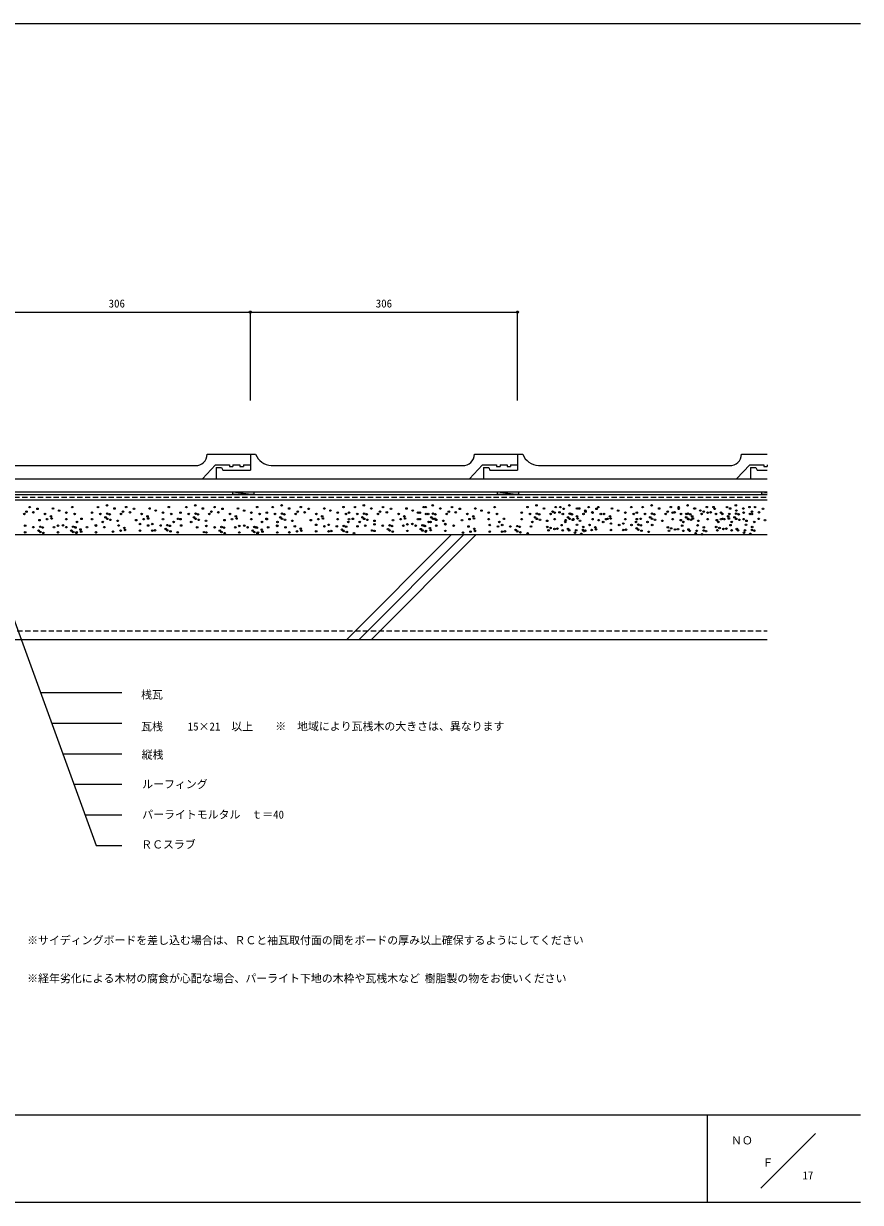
# Model space of a CAD drawing. Units: millimetres, scale not verified. Extents: x -988 to 1012, y -700 to 650.
# Drawn here: x 54 to 1012, y -700 to 650 of the extents above; entities that cross this region are included whole.
import ezdxf
from ezdxf.enums import TextEntityAlignment as Align

# ---------------------------------------------------------------- set-up
doc = ezdxf.new("R2010")
doc.units = ezdxf.units.MM
doc.header["$LTSCALE"] = 5
doc.header["$PDMODE"] = 32
doc.header["$PDSIZE"] = 2.5
doc.linetypes.add('DASHED1', pattern=[1.8, 1.2, -0.6])
for name, color, linetype in [('0-0', 5, 'Continuous'), ('0-1', 7, 'Continuous'), ('0-2', 7, 'Continuous'), ('1-0', 7, 'Continuous'), ('1-1', 3, 'Continuous'), ('1-2', 7, 'Continuous')]:
    doc.layers.add(name, color=color, linetype=linetype)
doc.styles.add('ＭＳ ゴシック', font='')
doc.styles.get('ＭＳ ゴシック').set_extended_font_data('MS Gothic')

msp = doc.modelspace()

# ---------------------------------------------------------------- linework, layer by layer
at = {"layer": '0-0'}
for p, q in [((-987.838, 650.068), (1012.162, 650.068)), ((1012.162, -599.932), (-987.838, -599.932)), ((837.162, -699.932), (837.162, -599.932)), ((960.811, -620.878), (897.973, -683.716)), ((1012.162, -699.932), (-987.838, -699.932))]:
    msp.add_line(p, q, dxfattribs=at)
at = {"layer": '0-1'}
for p, q in [((72.895, -116.121), (166.216, -116.121)), ((85.634, -151.121), (166.216, -151.121)), ((98.373, -186.121), (166.216, -186.121)), ((111.112, -221.121), (166.216, -221.121)), ((123.851, -256.121), (166.216, -256.121)), ((136.59, -291.121), (166.216, -291.121))]:
    msp.add_line(p, q, dxfattribs=at)
at = {"layer": '1-0', "color": 3}
for p, q in [((-31.649, 128.797), (258.351, 128.797)), ((-31.649, 128.797), (258.351, 128.797)), ((274.351, 128.797), (564.351, 128.797)), ((274.351, 128.797), (564.351, 128.797)), ((580.351, 128.797), (870.351, 128.797)), ((580.351, 128.797), (870.351, 128.797)), ((886.351, 128.797), (905.463, 128.797))]:
    msp.add_line(p, q, dxfattribs=at)
at = {"layer": '1-0'}
for p, q in [((-615.649, 113.797), (905.463, 113.797)), ((-615.649, 110.797), (905.463, 110.797)), ((293.351, 113.797), (317.351, 110.797)), ((596.351, 113.797), (620.351, 110.797)), ((899.351, 110.797), (899.351, 113.797)), ((899.351, 113.797), (905.463, 113.033)), ((899.351, 113.797), (905.463, 113.797)), ((905.463, 110.797), (899.351, 110.797)), ((-688.649, 64.797), (905.463, 64.797)), ((543.784, 64.797), (423.784, -55.203)), ((557.926, 64.797), (437.926, -55.203)), ((572.068, 64.797), (452.068, -55.203))]:
    msp.add_line(p, q, dxfattribs=at)
at = {"layer": '1-0', "color": 3, "linetype": 'DASHED1'}
msp.add_line((-649.993, 107.797), (905.463, 107.797), dxfattribs=at)
at = {"layer": '1-0', "linetype": 'DASHED1'}
msp.add_line((-673.649, -45.203), (905.463, -45.203), dxfattribs=at)
at = {"layer": '1-0'}
for points in [[(-688.649, 149.797), (-688.649, 104.797), (905.463, 104.797)], [(-673.649, -45.203), (-673.649, -55.203), (905.463, -55.203)]]:
    msp.add_lwpolyline(points, dxfattribs=at)
for points in [[(293.351, 110.797), (293.351, 113.797), (317.351, 113.797), (317.351, 110.797)], [(596.351, 110.797), (596.351, 113.797), (620.351, 113.797), (620.351, 110.797)]]:
    msp.add_lwpolyline(points, close=True, dxfattribs=at)
for centre in [(60.412, 96.333), (69.474, 94.363), (87.203, 94.757), (109.265, 96.333), (138.765, 96.333), (149.008, 98.303), (157.676, 94.757), (171.071, 96.333), (180.132, 94.363), (197.861, 94.757), (219.924, 96.333), (240.005, 96.333), (250.249, 98.303), (258.916, 94.757), (272.311, 96.333), (281.373, 94.363), (299.102, 94.757), (321.165, 96.333), (338.892, 96.333), (349.135, 98.303), (357.803, 94.757), (371.198, 96.333), (380.259, 94.363), (397.988, 94.757), (420.051, 96.333), (433.069, 96.333), (443.312, 98.303), (451.98, 94.757), (465.375, 96.333), (474.437, 94.363), (492.165, 94.757), (511.943, 96.333), (514.228, 96.333), (522.186, 98.303), (530.853, 94.757), (544.249, 96.333), (553.31, 94.363), (571.039, 94.757), (593.102, 96.333), (630.842, 96.333), (641.085, 98.303), (649.752, 94.757), (663.148, 96.333), (668.512, 96.333), (672.209, 94.363), (678.756, 98.303), (687.423, 94.757), (689.938, 94.757), (700.818, 96.333), (709.88, 94.363), (712.001, 96.333), (727.609, 94.757), (749.672, 96.333), (762.69, 96.333), (772.933, 98.303), (781.601, 94.757), (794.996, 96.333), (803.893, 96.333), (804.057, 94.363), (814.136, 98.303), (821.786, 94.757), (822.803, 94.757), (836.199, 96.333), (843.849, 96.333), (845.26, 94.363), (859.222, 96.333), (862.989, 94.757), (869.465, 98.303), (878.133, 94.757), (885.052, 96.333), (891.528, 96.333), (900.589, 94.363), (54.503, 88.453), (56.867, 91.211), (64.746, 90.423), (71.838, 81.362), (78.141, 88.453), (80.505, 82.544), (84.839, 85.696), (85.627, 83.332), (94.294, 92.393), (102.568, 90.029), (102.568, 82.544), (112.023, 88.453), (119.903, 82.938), (132.067, 90.029), (132.067, 82.544), (141.523, 88.453), (147.432, 84.514), (149.402, 88.847), (149.402, 82.938), (152.16, 88.059), (152.948, 81.756), (161.221, 80.574), (165.161, 88.453), (167.525, 91.211), (175.405, 90.423), (182.496, 81.362), (188.8, 88.453), (191.164, 82.544), (195.497, 85.696), (196.285, 83.332), (204.953, 92.393), (213.226, 90.029), (213.226, 82.544), (222.682, 88.453), (230.561, 82.938), (233.308, 90.029), (233.308, 82.544), (242.763, 88.453), (248.673, 84.514), (250.643, 88.847), (250.643, 82.938), (253.401, 88.059), (254.188, 81.756), (262.462, 80.574), (266.402, 88.453), (268.766, 91.211), (276.645, 90.423), (283.737, 81.362), (290.04, 88.453), (292.404, 82.544), (296.738, 85.696), (297.526, 83.332), (306.193, 92.393), (314.467, 90.029), (314.467, 82.544), (323.922, 88.453), (331.802, 82.938), (332.194, 90.029), (332.194, 82.544), (341.65, 88.453), (347.559, 84.514), (349.529, 88.847), (349.529, 82.938), (352.287, 88.059), (353.075, 81.756), (361.348, 80.574), (365.288, 88.453), (367.652, 91.211), (375.532, 90.423), (382.623, 81.362), (388.927, 88.453), (391.291, 82.544), (395.624, 85.696), (396.412, 83.332), (405.08, 92.393), (413.353, 90.029), (413.353, 82.544), (422.809, 88.453), (426.371, 90.029), (426.371, 82.544), (430.688, 82.938), (435.827, 88.453), (441.736, 84.514), (443.706, 88.847), (443.706, 82.938), (446.464, 88.059), (447.252, 81.756), (455.526, 80.574), (459.465, 88.453), (461.829, 91.211), (469.709, 90.423), (476.8, 81.362), (483.104, 88.453), (485.468, 82.544), (489.802, 85.696), (490.59, 83.332), (499.257, 92.393), (505.245, 90.029), (505.245, 82.544), (507.531, 90.029), (507.531, 82.544), (514.7, 88.453), (516.986, 88.453), (520.61, 84.514), (522.58, 88.847), (522.58, 82.938), (524.866, 82.938), (525.338, 88.059), (526.126, 81.756), (534.399, 80.574), (538.339, 88.453), (540.703, 91.211), (548.582, 90.423), (555.674, 81.362), (561.978, 88.453), (564.341, 82.544), (568.675, 85.696), (569.463, 83.332), (578.131, 92.393), (586.404, 90.029), (586.404, 82.544), (595.86, 88.453), (603.739, 82.938), (624.144, 90.029), (624.144, 82.544), (633.599, 88.453), (639.509, 84.514), (641.479, 88.847), (641.479, 82.938), (644.237, 88.059), (645.025, 81.756), (653.298, 80.574), (657.238, 88.453), (659.602, 91.211), (661.815, 90.029), (661.815, 82.544), (667.481, 90.423), (671.27, 88.453), (674.573, 81.362), (677.18, 84.514), (679.15, 88.847), (679.15, 82.938), (680.876, 88.453), (681.908, 88.059), (682.696, 81.756), (683.24, 82.544), (687.574, 85.696), (688.362, 83.332), (690.969, 80.574), (694.909, 88.453), (697.03, 92.393), (697.273, 91.211), (705.152, 90.423), (705.303, 90.029), (705.303, 82.544), (712.244, 81.362), (714.759, 88.453), (718.547, 88.453), (720.911, 82.544), (722.638, 82.938), (725.245, 85.696), (726.033, 83.332), (734.701, 92.393), (742.974, 90.029), (742.974, 82.544), (752.43, 88.453), (755.992, 90.029), (755.992, 82.544), (760.309, 82.938), (765.448, 88.453), (771.357, 84.514), (773.327, 88.847), (773.327, 82.938), (776.085, 88.059), (776.873, 81.756), (785.146, 80.574), (789.086, 88.453), (791.45, 91.211), (797.195, 90.029), (797.195, 82.544), (799.33, 90.423), (806.421, 81.362), (806.65, 88.453), (812.56, 84.514), (812.725, 88.453), (814.53, 88.847), (814.53, 82.938), (815.089, 82.544), (817.288, 88.059), (818.076, 81.756), (819.422, 85.696), (820.21, 83.332), (826.349, 80.574), (828.878, 92.393), (830.289, 88.453), (832.653, 91.211), (837.151, 90.029), (837.151, 82.544), (840.532, 90.423), (846.607, 88.453), (847.624, 81.362), (852.524, 90.029), (852.524, 82.544), (853.927, 88.453), (854.486, 82.938), (856.291, 82.544), (860.625, 85.696), (861.413, 83.332), (861.98, 88.453), (867.889, 84.514), (869.859, 88.847), (869.859, 82.938), (870.081, 92.393), (872.617, 88.059), (873.405, 81.756), (878.354, 90.029), (878.354, 82.544), (881.678, 80.574), (885.618, 88.453), (887.81, 88.453), (887.982, 91.211), (895.689, 82.938), (895.861, 90.423), (902.953, 81.362), (55.334, 74.979), (55.334, 67.493), (64.789, 73.403), (70.699, 69.463), (72.669, 73.797), (72.669, 67.887), (75.427, 73.009), (76.215, 66.705), (88.428, 73.403), (93.005, 74.979), (93.005, 67.493), (98.671, 75.373), (102.46, 73.403), (108.37, 69.463), (110.34, 73.797), (110.34, 67.887), (112.066, 73.403), (113.098, 73.009), (113.885, 66.705), (114.43, 67.493), (114.781, 79.392), (118.764, 70.645), (119.552, 68.281), (126.099, 73.403), (136.342, 75.373), (136.493, 74.979), (136.493, 67.493), (144.28, 79.392), (145.949, 73.403), (156.079, 68.213), (162.383, 75.305), (164.747, 69.395), (169.081, 72.547), (169.868, 70.183), (186.81, 76.881), (186.81, 69.395), (196.265, 75.305), (201.005, 76.881), (201.005, 69.395), (204.145, 69.789), (210.46, 75.305), (216.37, 71.365), (218.34, 75.699), (218.34, 69.789), (221.098, 74.911), (221.886, 68.607), (225.44, 79.392), (230.159, 67.425), (234.099, 75.305), (245.521, 79.392), (252.361, 73.217), (260.241, 67.701), (262.987, 74.793), (262.987, 67.307), (272.443, 73.217), (278.352, 69.277), (280.322, 73.611), (280.322, 67.701), (283.08, 72.823), (296.081, 73.217), (300.658, 74.793), (300.658, 67.307), (306.325, 75.187), (310.114, 73.217), (316.023, 69.277), (317.993, 73.611), (317.993, 67.701), (319.72, 73.217), (320.751, 72.823), (322.084, 67.307), (326.418, 70.459), (326.68, 79.392), (327.205, 68.095), (333.752, 73.217), (343.996, 75.187), (344.147, 74.793), (344.147, 67.307), (344.407, 79.392), (353.602, 73.217), (358.009, 67.33), (364.313, 74.421), (366.676, 68.512), (371.01, 71.663), (371.798, 69.3), (388.739, 75.997), (388.739, 68.512), (398.195, 74.421), (402.935, 75.997), (402.935, 68.512), (406.074, 68.906), (412.39, 74.421), (418.3, 70.481), (420.27, 74.815), (420.27, 68.906), (423.027, 74.027), (423.815, 67.724), (425.567, 79.392), (436.029, 74.421), (438.585, 79.392), (444.919, 75.022), (452.798, 69.507), (455.545, 76.598), (455.545, 69.113), (465, 75.022), (470.91, 71.082), (472.88, 75.416), (472.88, 69.507), (475.638, 74.628), (476.426, 68.325), (488.639, 75.022), (493.216, 76.598), (493.216, 69.113), (498.882, 76.992), (502.671, 75.022), (508.581, 71.082), (510.551, 75.416), (510.551, 69.507), (512.278, 75.022), (513.309, 74.628), (514.097, 68.325), (514.641, 69.113), (517.458, 79.392), (518.975, 72.264), (519.744, 79.392), (519.763, 69.9), (526.31, 75.022), (536.553, 76.992), (536.704, 76.598), (536.704, 69.113), (546.16, 75.022), (556.863, 67.077), (563.167, 74.168), (565.531, 68.259), (569.864, 71.41), (570.652, 69.047), (587.593, 75.744), (587.593, 68.259), (597.049, 74.168), (598.618, 79.392), (601.789, 75.744), (601.789, 68.259), (604.928, 68.653), (611.244, 74.168), (617.154, 70.228), (619.124, 74.562), (619.124, 68.653), (621.882, 73.774), (622.67, 67.471), (634.883, 74.168), (636.357, 79.392), (653.43, 73.668), (654.841, 69.728), (657.205, 72.486), (661.703, 71.304), (665.084, 71.698), (669.812, 75.638), (671.159, 69.728), (674.028, 79.392), (677.076, 71.304), (678.479, 69.728), (685.177, 66.97), (686.531, 69.728), (687.541, 76.032), (694.411, 70.122), (694.632, 73.668), (695.581, 68.825), (697.169, 69.334), (701.884, 75.917), (704.248, 70.007), (708.582, 73.159), (709.37, 70.795), (717.516, 79.392), (726.311, 77.493), (726.311, 70.007), (735.766, 75.917), (740.506, 77.493), (740.506, 70.007), (743.646, 70.401), (749.962, 75.917), (755.187, 79.392), (755.871, 71.977), (757.841, 76.311), (757.841, 70.401), (760.599, 75.523), (761.387, 69.219), (768.206, 79.392), (769.661, 68.037), (773.6, 75.917), (791.565, 73.085), (792.976, 69.145), (795.34, 71.903), (799.838, 70.721), (803.219, 71.115), (807.947, 75.055), (809.294, 69.145), (809.408, 79.392), (815.211, 70.721), (816.614, 69.145), (824.666, 69.145), (825.676, 75.449), (832.546, 69.539), (832.767, 73.085), (835.304, 68.751), (846.935, 73.668), (848.346, 69.728), (849.365, 79.392), (850.71, 72.486), (855.209, 71.304), (858.589, 71.698), (863.317, 75.638), (864.664, 69.728), (864.737, 79.392), (870.581, 71.304), (871.985, 69.728), (878.682, 66.97), (880.037, 69.728), (881.046, 76.032), (887.916, 70.122), (888.138, 73.668), (890.567, 79.392), (890.674, 69.334), (283.868, 66.519), (321.539, 66.519), (432.089, 66.542), (630.943, 66.289), (692.441, 65.788), (823.312, 66.388), (830.576, 65.206), (885.946, 65.788)]:
    msp.add_circle(centre, 0.881, dxfattribs=at)
at = {"layer": '1-1'}
for p, q in [((264.04, 156.797), (313.351, 156.797)), ((313.351, 156.797), (313.351, 144.797)), ((313.351, 156.797), (313.351, 138.797)), ((313.351, 156.797), (319.351, 156.797)), ((570.04, 156.797), (619.351, 156.797)), ((619.351, 156.797), (619.351, 144.797)), ((619.351, 156.797), (619.351, 138.797)), ((619.351, 156.797), (625.351, 156.797)), ((876.04, 156.797), (905.463, 156.797)), ((31.351, 143.797), (250.351, 143.797)), ((273.351, 144.797), (258.351, 128.797)), ((273.351, 144.797), (289.351, 144.797)), ((274.351, 141.797), (274.351, 128.797)), ((274.351, 141.797), (280.351, 141.797)), ((280.351, 141.797), (281.772, 138.797)), ((281.772, 138.797), (313.351, 138.797)), ((289.351, 144.797), (289.351, 142.797)), ((289.351, 142.797), (293.351, 142.797)), ((293.351, 144.797), (293.351, 142.797)), ((293.351, 144.797), (301.351, 144.797)), ((301.351, 144.797), (301.351, 142.797)), ((301.351, 142.797), (305.351, 142.797)), ((305.351, 144.797), (305.351, 142.797)), ((305.351, 144.797), (313.351, 144.797)), ((337.351, 143.797), (556.351, 143.797)), ((579.351, 144.797), (564.351, 128.797)), ((579.351, 144.797), (595.351, 144.797)), ((580.351, 141.797), (580.351, 128.797)), ((580.351, 141.797), (586.351, 141.797)), ((586.351, 141.797), (587.772, 138.797)), ((587.772, 138.797), (619.351, 138.797)), ((595.351, 144.797), (595.351, 142.797)), ((595.351, 142.797), (599.351, 142.797)), ((599.351, 144.797), (599.351, 142.797)), ((599.351, 144.797), (607.351, 144.797)), ((607.351, 144.797), (607.351, 142.797)), ((607.351, 142.797), (611.351, 142.797)), ((611.351, 144.797), (611.351, 142.797)), ((611.351, 144.797), (619.351, 144.797)), ((643.351, 143.797), (862.351, 143.797)), ((885.351, 144.797), (870.351, 128.797)), ((885.351, 144.797), (901.351, 144.797)), ((886.351, 141.797), (886.351, 128.797)), ((886.351, 141.797), (892.351, 141.797)), ((892.351, 141.797), (893.772, 138.797)), ((893.772, 138.797), (905.463, 138.797)), ((901.351, 144.797), (901.351, 142.797)), ((901.351, 142.797), (905.351, 142.797)), ((905.351, 144.797), (905.351, 142.797)), ((886.351, 128.797), (905.463, 128.797))]:
    msp.add_line(p, q, dxfattribs=at)
at = {"layer": '1-1', "color": 7}
for p, q in [((258.351, 128.797), (274.351, 128.797)), ((564.351, 128.797), (580.351, 128.797)), ((870.351, 128.797), (886.351, 128.797))]:
    msp.add_line(p, q, dxfattribs=at)
at = {"layer": '1-1'}
for centre, radius, start, end in [((250.328, 157.529), 13.732, 270.09653, 356.9456), ((338.582, 164.463), 20.702, 201.73239, 266.59201), ((556.328, 157.529), 13.732, 270.09653, 356.9456), ((644.582, 164.463), 20.702, 201.73239, 266.59201), ((862.328, 157.529), 13.732, 270.09653, 356.9456)]:
    msp.add_arc(centre, radius, start, end, dxfattribs=at)
at = {"layer": '1-2'}
for p, q in [((619.351, 218.311), (619.351, 319.662)), ((-21.546, 143.354), (136.59, -291.121))]:
    msp.add_line(p, q, dxfattribs=at)
for points in [[(7.351, 218.311), (7.351, 319.662), (313.351, 319.662)], [(313.351, 218.311), (313.351, 319.662), (619.351, 319.662)]]:
    msp.add_lwpolyline(points, dxfattribs=at)
for p in [(313.351, 319.662), (619.351, 319.662)]:
    msp.add_point(p, dxfattribs=at)

# ---------------------------------------------------------------- texts
at = {"layer": '0-0', "color": 7, "style": 'ＭＳ ゴシック'}
for s, p in [('ＮＯ', (863.889, -636.281)), ('Ｆ', (899.953, -661.607))]:
    msp.add_text(s, height=9.164, dxfattribs=at).set_placement(p, align=Align.BOTTOM_LEFT)
at = {"layer": '0-1', "style": 'ＭＳ ゴシック'}
for s, p in [('桟瓦', (188.193, -125.838)), ('縦桟', (188.86, -194.645)), ('ＲＣスラブ', (188.308, -297.377)), ('17', (945.753, -676.258))]:
    msp.add_text(s, height=9.164, dxfattribs=at).set_placement(p, align=Align.BOTTOM_LEFT)
at = {"layer": '0-2', "style": 'ＭＳ ゴシック'}
for s, p in [('※サイディングボードを差し込む場合は、ＲＣと袖瓦取付面の間をボードの厚み以上確保するようにしてください', (57.654, -407.072)), ('※経年劣化による木材の腐食が心配な場合、パーライト下地の木枠や瓦桟木など', (57.654, -450.749)), ('樹脂製の物をお使いください', (512.99, -450.749))]:
    msp.add_text(s, height=9.164, dxfattribs=at).set_placement(p, align=Align.BOTTOM_LEFT)
at = {"layer": '1-0', "style": 'ＭＳ ゴシック'}
for s, p in [('瓦桟\u3000\u3000', (188.193, -162.34)), ('15×21\u3000以上\u3000', (241.587, -162.249)), ('※\u3000地域により瓦桟木の大きさは、異なります', (341.854, -162.058)), ('ルーフィング', (189.412, -228.337)), ('パーライトモルタル\u3000ｔ＝40', (189.412, -263.133))]:
    msp.add_text(s, height=9.164, dxfattribs=at).set_placement(p, align=Align.BOTTOM_LEFT)
at = {"layer": '1-2', "style": 'ＭＳ ゴシック'}
for p in [(150.976, 322.162), (456.976, 322.162)]:
    msp.add_text('306', height=9.164, dxfattribs=at).set_placement(p, align=Align.BOTTOM_LEFT)

doc.saveas('drawing.dxf')
